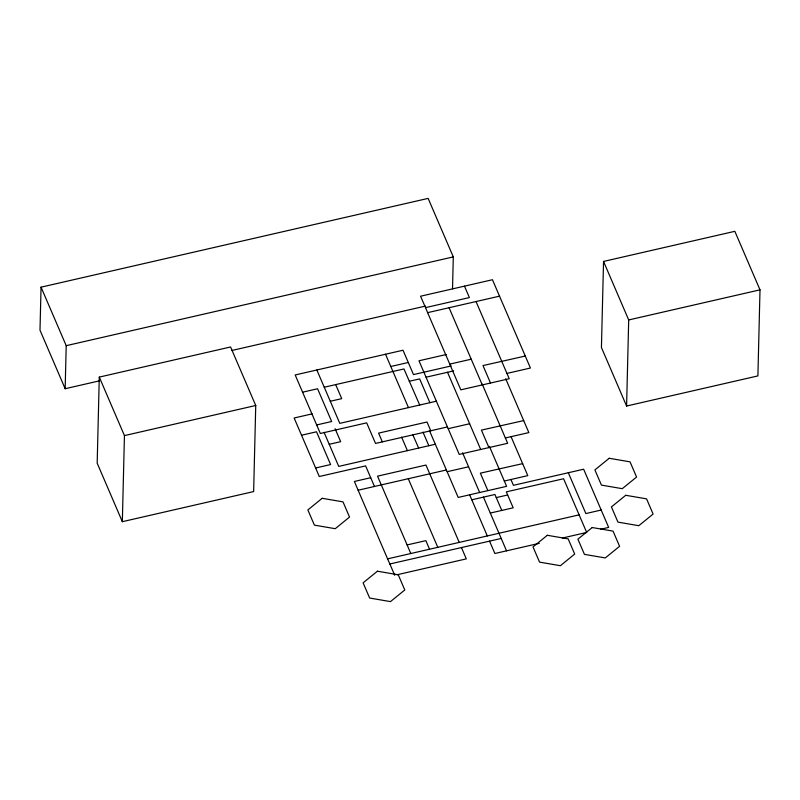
<?xml version="1.0" encoding="UTF-8"?>
<svg xmlns="http://www.w3.org/2000/svg" width="800" height="800" viewBox="0 0 800 800"><rect width="100%" height="100%" fill="white"/><g stroke="black" fill="none" stroke-linecap="round" stroke-linejoin="round"><path stroke-width="1.2" d="M452.52 288.87L453.3 256.9L428.14 198.39L41.05 287.17L40 330.21L65.16 388.72L99.24 380.9M65.16 388.72L66.21 345.68L41.05 287.17M99.28 377.1L97.18 463.17L122.34 521.69L253.64 491.57L255.74 405.49L230.58 346.98L99.28 377.1L124.44 435.61L122.34 521.69M603.54 261.44L601.43 347.52L626.59 406.03L757.9 375.91L760 289.84L734.84 231.32L603.54 261.44L628.7 319.95L626.59 406.03M370.71 477.72L354.37 481.47L387.58 558.86L579.12 514.86M66.21 345.68L453.3 256.9M231.93 350.47L425.47 306.08M506.95 373.42L530.43 368.03L492.46 279.73L420.56 296.22L425.53 307.63L469.39 297.57L464.48 286.15M425.53 307.63L427.62 312.65L499.52 296.16M390.79 366.5L408.29 362.49M446.28 354.52L418.98 360.78L459.24 454.4L507.66 443.29L482.22 384.13M302.59 392.19L317.57 388.75L331.65 421.51L316.67 424.95M324.25 387.23L403.96 368.95L419.71 405.03M124.44 435.61L255.74 405.49M628.7 319.95L760 289.84M449.75 364.12L471.22 359.2M451.22 365.94L413.49 374.59L403.01 350.23L295.18 374.96L320.34 433.47L366.67 422.85L375.53 443.44L447.43 426.94M426.04 377.21L453.61 370.88M409.27 381.28L419.66 378.9L429.89 402.69M330.28 401.26L341.72 398.64L335.69 384.61M312.17 413.86L294.13 418L319.29 476.51L365.62 465.89L374.48 486.48M436.37 401.21L339.78 423.36L316.84 369.99M301.54 435.23L316.51 431.79L330.6 464.55L315.62 467.99M329.23 444.3L340.67 441.67L335.1 428.72M448.18 428.68L469.64 423.75M435.31 444.25L338.73 466.4L324.08 432.34M505.37 437.98L528.85 432.59L505.72 378.79M358.14 490.22L446.38 469.98M447.12 471.71L468.59 466.79M504.32 481.02L527.8 475.63L510.98 436.52M471.78 499.8L494.93 494.49L501.78 510.43M496.27 497.6L507.66 494.99M490.3 513.06L513.18 507.82L506.33 491.87L563.59 478.74L586.69 532.46L562.4 538.03M407.12 544.94L425.85 540.64L429.55 549.23M601.19 510.04L585.87 513.56L568.31 472.73M387.58 558.86L389.86 563.99L501.22 538.45M397.15 574.74L466.31 558.87L461.45 547.57M539.33 543.32L494.88 553.51L489.55 541.12M600.57 529.27L608.66 527.42L583.64 469.22L513.43 485.32L510.92 479.5M525.27 356.04L482.99 365.57L490.5 383.03M523.69 420.6L481.41 430.12L488.93 447.59M522.64 463.64L480.36 473.16L487.87 490.63M412.69 434.5L418.66 448.07M476.04 301.54L509.23 378.74L460.82 389.84L427.62 312.65M449.08 307.73L482.28 384.92M489.4 446.33L506.6 486.33L458.19 497.44L429.42 430.53M447.51 372.28L480.7 449.48M483.45 497.12L506.55 550.84M462.56 452.78L479.65 492.52M469.64 494.81L487.31 535.91M430.78 430.76L427.01 422.01L378.59 433.12L382.35 441.87M422.99 432.13L428.84 445.73M385.52 354.24L408.47 407.61M459.23 542.42L425.96 465.05L377.54 476.16L410.81 553.53M401.59 437.1L407.42 450.65M408.28 478.72L437.79 547.34M389.86 563.99L394.72 575.29M322.17 498.3L307.86 509.93L314.4 525.13L335.24 528.7L349.54 517.07L343.01 501.87L322.17 498.3M377.41 571.21L363.11 582.84L369.64 598.04L390.48 601.61L404.78 589.98L398.25 574.78L377.41 571.21M609.2 458.28L594.9 469.91L601.44 485.11L622.27 488.68L636.58 477.05L630.04 461.85L609.2 458.28M547.32 535.29L533.02 546.92L539.56 562.13L560.4 565.7L574.7 554.06L568.16 538.86L547.32 535.29M625.73 495.29L611.43 506.92L617.96 522.13L638.8 525.7L653.11 514.06L646.57 498.86L625.73 495.29M592.21 527.54L577.9 539.17L584.44 554.37L605.28 557.94L619.58 546.31L613.05 531.11L592.21 527.54"/></g></svg>
